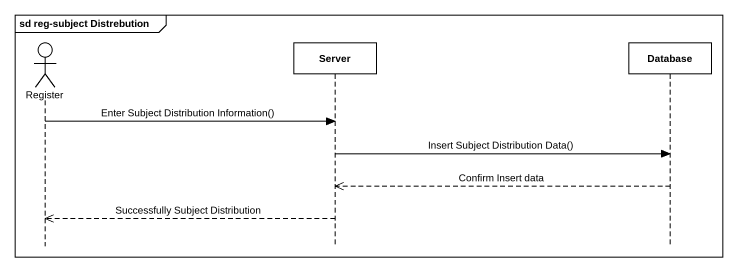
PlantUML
@startuml
mainframe sd reg-subject Distrebution
hide footbox
actor Register
participant Server
participant "Database" as Database_

Register -> Server : Enter Subject Distribution Information()
Server -> Database_ : Insert Subject Distribution Data()
Database_ -->> Server : Confirm Insert data
Server -->> Register : Successfully Subject Distribution
@enduml
